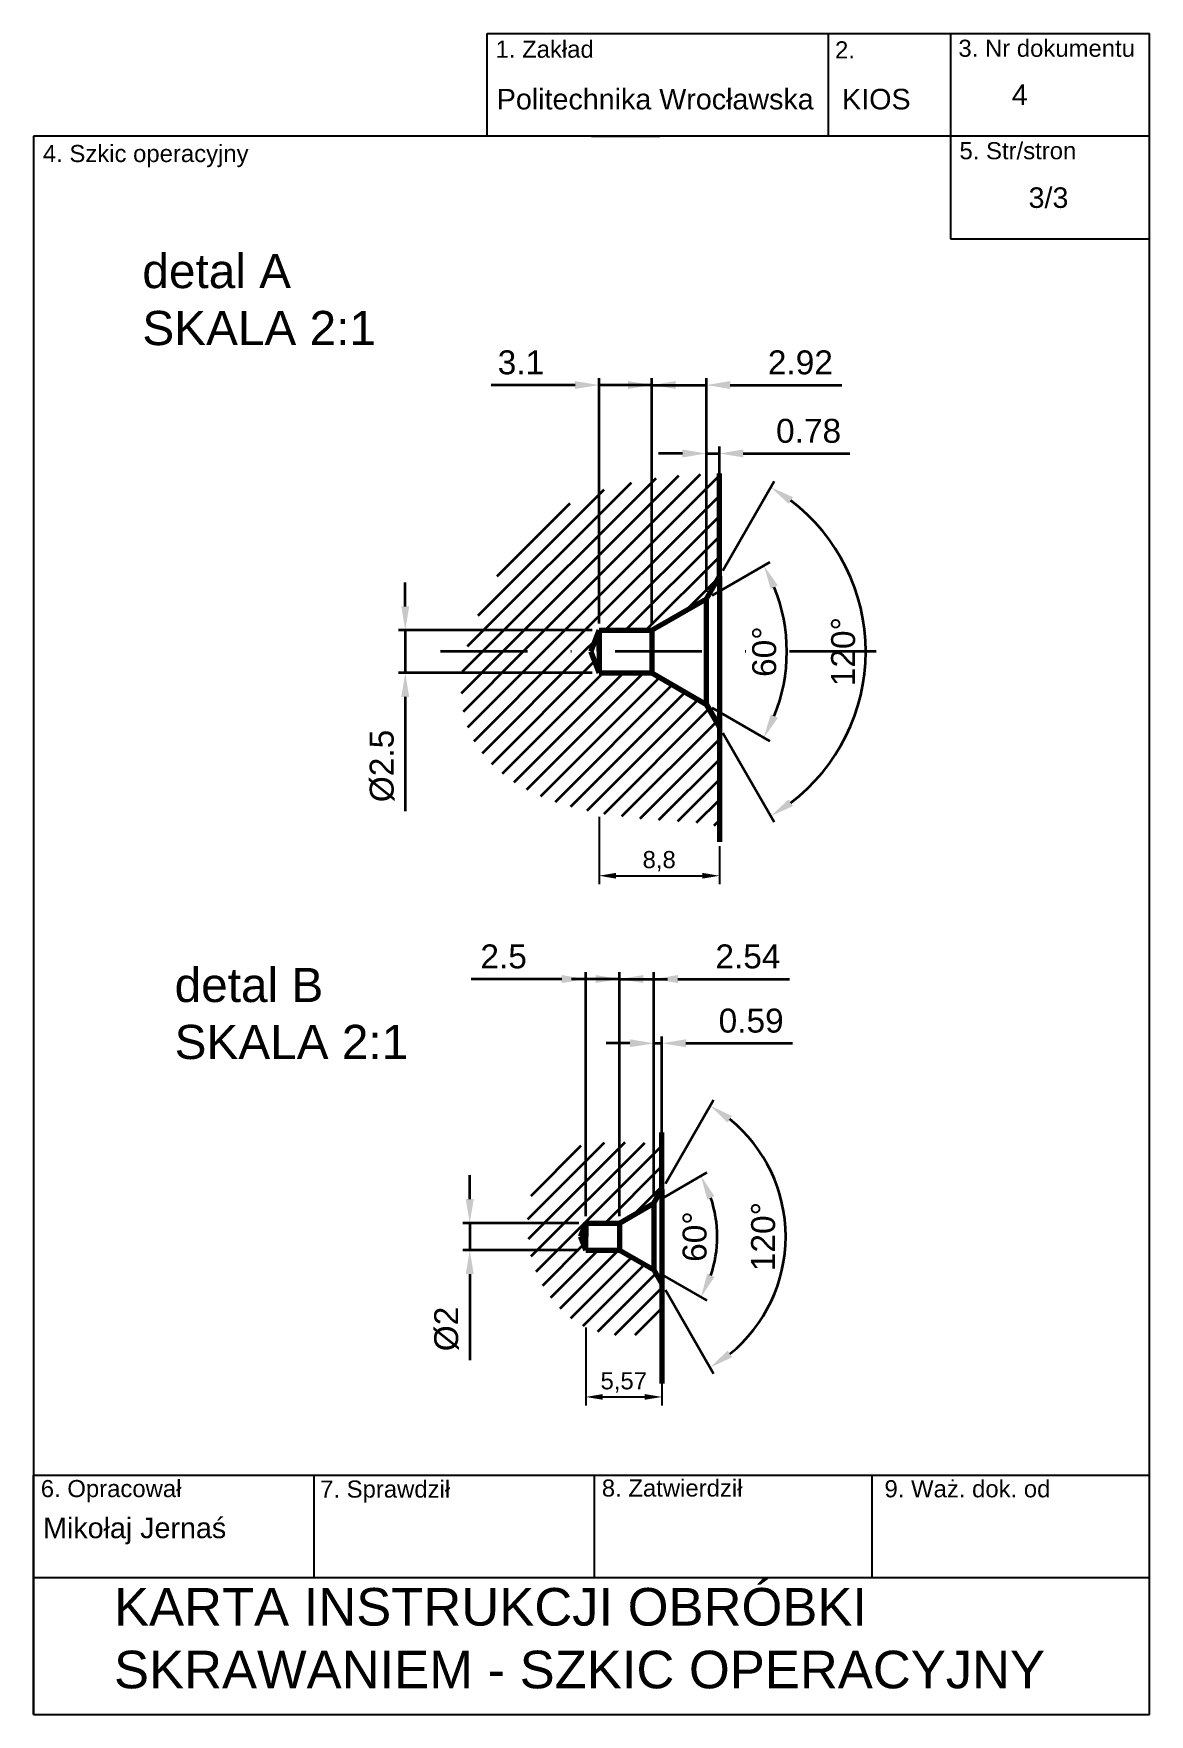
# Model space of a CAD drawing. Header units: millimetres. Extents: x 1335 to 6286, y 608 to 2939.
# Drawn here: x 2619.6 to 2782.8, y 1468.5 to 1714.3 of the extents above; entities that cross this region are included whole.
import ezdxf

# ---------------------------------------------------------------- set-up
doc = ezdxf.new("R2010")
doc.units = ezdxf.units.MM
doc.linetypes.add('DASHDOT', pattern=[25.4, 12.7, -6.35, 0, -6.35])
for name, color, linetype, lineweight in [('01.1 CIĄGŁA CIENKA', 255, 'Continuous', 35), ('01.2 CIĄGŁA GRUBA', 7, 'Continuous', 70), ('04.1 DŁ. K+K CIENKA', 255, 'DASHDOT', 35)]:
    doc.layers.add(name, color=color, linetype=linetype, lineweight=lineweight)
doc.layers.add('Default', color=7, linetype='Continuous')
doc.styles.get("Standard").update_dxf_attribs({"font": 'arial.ttf'})
doc.dimstyles.new('AM_ISO', dxfattribs={"dimscale": 100, "dimtxt": 3.5, "dimasz": 3.5, "dimexe": 1, "dimexo": 1, "dimgap": 1.5, "dimtad": 1, "dimdsep": 46, "dimtxsty": 'Standard', "dimcen": 0, "dimclrd": 256, "dimclre": 256, "dimclrt": 2, "dimadec": 0, "dimazin": 2, "dimtp": 0.1, "dimtm": 0.1, "dimtfac": 0.71, "dimtmove": 0, "dimatfit": 3, "dimfxl": 1, "dimlwd": -1, "dimlwe": -1, "dimarcsym": 1})
doc.dimstyles.new('AM_ISO$0', dxfattribs={"dimscale": 100, "dimtxt": 3.5, "dimasz": 3.5, "dimexe": 1, "dimexo": 1, "dimgap": 1.5, "dimtad": 1, "dimdsep": 46, "dimtxsty": 'Standard', "dimcen": 0, "dimclrd": 256, "dimclre": 256, "dimclrt": 2, "dimadec": 0, "dimazin": 2, "dimtp": 0.1, "dimtm": 0.1, "dimtfac": 0.71, "dimtmove": 0, "dimatfit": 3, "dimfxl": 1, "dimlwd": -1, "dimlwe": -1, "dimarcsym": 1})
doc.dimstyles.new('ISO-25$0', dxfattribs={"dimtxt": 2.5, "dimasz": 2.5, "dimexe": 1.25, "dimexo": 0.625, "dimtad": 1, "dimtxsty": 'Standard', "dimcen": 2.5, "dimadec": 0, "dimazin": 0, "dimtfac": 1, "dimtmove": 0, "dimatfit": 3, "dimfxl": 1, "dimarcsym": 0})
pattern_1 = [(45, (3162.235, 1031.0874), (-1.481742, 1.481742), [])]

# ---------------------------------------------------------------- blocks, each defined once
blk = doc.blocks.new('*D224')
at = {"layer": '01.1 CIĄGŁA CIENKA', "linetype": 'ByBlock', "transparency": 16777216}
for p, q in [((2673.94, 1630.54), (2673.94, 1634.04)), ((2701.28, 1627.04), (2672.94, 1627.04)), ((2673.94, 1627.04), (2673.94, 1620.8)), ((2701.28, 1620.8), (2672.94, 1620.8)), ((2673.94, 1617.3), (2673.94, 1600.6))]:
    blk.add_line(p, q, dxfattribs=at)
at = {"layer": '01.1 CIĄGŁA CIENKA', "transparency": 16777216}
for points in [[(2673.36, 1630.54), (2674.52, 1630.54), (2673.94, 1627.04)], [(2673.36, 1617.3), (2674.52, 1617.3), (2673.94, 1620.8)]]:
    blk.add_solid(points, dxfattribs=at)
at = {"layer": 'Defpoints', "color": 0, "transparency": 16777216}
for p in [(2702.28, 1627.04), (2673.94, 1620.8), (2702.28, 1620.8)]:
    blk.add_point(p, dxfattribs=at)
at = {"layer": '01.1 CIĄGŁA CIENKA', "color": 2, "transparency": 16777216, "insert": (2670.56, 1607.2), "char_height": 3.5, "attachment_point": 5, "rotation": 90}
blk.add_mtext('%%C2.5', dxfattribs=at)
blk = doc.blocks.new('*D225')
at = {"layer": '01.1 CIĄGŁA CIENKA', "linetype": 'ByBlock', "transparency": 16777216}
for p, q in [((2698.78, 1662.91), (2686.52, 1662.91)), ((2702.28, 1628.04), (2702.28, 1663.91)), ((2710, 1662.91), (2702.28, 1662.91)), ((2710, 1628.04), (2710, 1663.91)), ((2713.5, 1662.91), (2717, 1662.91))]:
    blk.add_line(p, q, dxfattribs=at)
at = {"layer": '01.1 CIĄGŁA CIENKA', "transparency": 16777216}
for points in [[(2698.78, 1663.49), (2698.78, 1662.33), (2702.28, 1662.91)], [(2713.5, 1663.49), (2713.5, 1662.33), (2710, 1662.91)]]:
    blk.add_solid(points, dxfattribs=at)
at = {"layer": 'Defpoints', "color": 0, "transparency": 16777216}
for p in [(2710, 1662.91), (2702.28, 1627.04), (2710, 1627.04)]:
    blk.add_point(p, dxfattribs=at)
at = {"layer": '01.1 CIĄGŁA CIENKA', "color": 2, "transparency": 16777216, "insert": (2690.86, 1666.2), "char_height": 3.5, "attachment_point": 5}
blk.add_mtext('3.1', dxfattribs=at)
blk = doc.blocks.new('*D223')
at = {"layer": '01.1 CIĄGŁA CIENKA', "linetype": 'ByBlock', "transparency": 16777216}
for p, q in [((2706.5, 1662.91), (2703, 1662.91)), ((2710, 1628.04), (2710, 1663.91)), ((2710, 1662.91), (2717.98, 1662.91)), ((2717.98, 1632.65), (2717.98, 1663.91)), ((2721.48, 1662.91), (2737.79, 1662.91))]:
    blk.add_line(p, q, dxfattribs=at)
at = {"layer": '01.1 CIĄGŁA CIENKA', "transparency": 16777216}
for points in [[(2706.5, 1663.49), (2706.5, 1662.33), (2710, 1662.91)], [(2721.48, 1663.49), (2721.48, 1662.33), (2717.98, 1662.91)]]:
    blk.add_solid(points, dxfattribs=at)
at = {"layer": 'Defpoints', "color": 0, "transparency": 16777216}
for p in [(2717.98, 1662.91), (2717.98, 1631.65), (2710, 1627.04)]:
    blk.add_point(p, dxfattribs=at)
at = {"layer": '01.1 CIĄGŁA CIENKA', "color": 2, "transparency": 16777216, "insert": (2731.73, 1666.2), "char_height": 3.5, "attachment_point": 5}
blk.add_mtext('2.92', dxfattribs=at)
blk = doc.blocks.new('*D226')
at = {"layer": '01.1 CIĄGŁA CIENKA', "linetype": 'ByBlock', "transparency": 16777216}
for p, q in [((2714.48, 1652.9), (2710.98, 1652.9)), ((2717.98, 1632.65), (2717.98, 1653.9)), ((2717.98, 1652.9), (2719.88, 1652.9)), ((2719.88, 1632.65), (2719.88, 1653.9)), ((2723.38, 1652.9), (2738.98, 1652.9))]:
    blk.add_line(p, q, dxfattribs=at)
at = {"layer": '01.1 CIĄGŁA CIENKA', "transparency": 16777216}
for points in [[(2714.48, 1653.48), (2714.48, 1652.32), (2717.98, 1652.9)], [(2723.38, 1653.48), (2723.38, 1652.32), (2719.88, 1652.9)]]:
    blk.add_solid(points, dxfattribs=at)
at = {"layer": 'Defpoints', "color": 0, "transparency": 16777216}
for p in [(2719.88, 1652.9), (2717.98, 1631.65), (2719.88, 1631.65)]:
    blk.add_point(p, dxfattribs=at)
at = {"layer": '01.1 CIĄGŁA CIENKA', "color": 2, "transparency": 16777216, "insert": (2732.93, 1656.19), "char_height": 3.5, "attachment_point": 5}
blk.add_mtext('0.78', dxfattribs=at)
blk = doc.blocks.new('*D227')
at = {"layer": '01.1 CIĄGŁA CIENKA', "linetype": 'ByBlock', "transparency": 16777216}
for p, q in [((2718.85, 1632.15), (2727.25, 1637)), ((2718.85, 1615.69), (2727.25, 1610.85))]:
    blk.add_line(p, q, dxfattribs=at)
blk.add_arc((2704.6, 1623.92), 25.15, 337.98, 22.02, dxfattribs=at)
at = {"layer": '01.1 CIĄGŁA CIENKA', "transparency": 16777216}
for points in [[(2727.39, 1633.09), (2728.44, 1633.61), (2726.38, 1636.5)], [(2728.44, 1614.23), (2727.39, 1614.75), (2726.38, 1611.35)]]:
    blk.add_solid(points, dxfattribs=at)
at = {"layer": 'Defpoints', "color": 0, "transparency": 16777216}
for p in [(2717.98, 1631.65), (2710, 1627.04), (2710, 1620.8), (2729.37, 1619.55), (2717.98, 1616.19)]:
    blk.add_point(p, dxfattribs=at)
at = {"layer": '01.1 CIĄGŁA CIENKA', "color": 2, "transparency": 16777216, "insert": (2726.46, 1623.92), "char_height": 3.5, "attachment_point": 5, "rotation": 90}
blk.add_mtext('60°', dxfattribs=at)
blk = doc.blocks.new('*D228')
at = {"layer": '01.1 CIĄGŁA CIENKA', "linetype": 'ByBlock', "transparency": 16777216}
for p, q in [((2720.38, 1635.8), (2727.9, 1648.83)), ((2720.38, 1612.04), (2727.9, 1599.01))]:
    blk.add_line(p, q, dxfattribs=at)
blk.add_arc((2713.52, 1623.92), 27.77, 307.2269, 52.7731, dxfattribs=at)
at = {"layer": '01.1 CIĄGŁA CIENKA', "transparency": 16777216}
for points in [[(2730, 1645.54), (2730.64, 1646.52), (2727.4, 1647.97)], [(2730.64, 1601.33), (2730, 1602.3), (2727.4, 1599.87)]]:
    blk.add_solid(points, dxfattribs=at)
at = {"layer": 'Defpoints', "color": 0, "transparency": 16777216}
for p in [(2719.88, 1634.94), (2717.98, 1631.65), (2717.98, 1616.19), (2719.88, 1612.9), (2739.61, 1614.42)]:
    blk.add_point(p, dxfattribs=at)
at = {"layer": '01.1 CIĄGŁA CIENKA', "color": 2, "transparency": 16777216, "insert": (2738, 1623.92), "char_height": 3.5, "attachment_point": 5, "rotation": 90}
blk.add_mtext('120°', dxfattribs=at)
blk = doc.blocks.new('*D229')
at = {"layer": '01.1 CIĄGŁA CIENKA', "linetype": 'ByBlock', "transparency": 16777216}
for p, q in [((2683.37, 1543.86), (2683.37, 1547.36)), ((2699.33, 1540.36), (2682.37, 1540.36)), ((2683.37, 1540.36), (2683.37, 1536.4)), ((2699.33, 1536.4), (2682.37, 1536.4)), ((2683.37, 1532.9), (2683.37, 1520.33))]:
    blk.add_line(p, q, dxfattribs=at)
at = {"layer": '01.1 CIĄGŁA CIENKA', "transparency": 16777216}
for points in [[(2682.79, 1543.86), (2683.96, 1543.86), (2683.37, 1540.36)], [(2682.79, 1532.9), (2683.96, 1532.9), (2683.37, 1536.4)]]:
    blk.add_solid(points, dxfattribs=at)
at = {"layer": 'Defpoints', "color": 0, "transparency": 16777216}
for p in [(2700.33, 1540.36), (2683.37, 1536.4), (2700.33, 1536.4)]:
    blk.add_point(p, dxfattribs=at)
at = {"layer": '01.1 CIĄGŁA CIENKA', "color": 2, "transparency": 16777216, "insert": (2679.99, 1524.87), "char_height": 3.5, "attachment_point": 5, "rotation": 90}
blk.add_mtext('%%C2', dxfattribs=at)
blk = doc.blocks.new('*D230')
at = {"layer": '01.1 CIĄGŁA CIENKA', "linetype": 'ByBlock', "transparency": 16777216}
for p, q in [((2696.83, 1576.04), (2683.6, 1576.04)), ((2700.33, 1541.36), (2700.33, 1577.04)), ((2705.28, 1576.04), (2700.33, 1576.04)), ((2705.28, 1541.36), (2705.28, 1577.04)), ((2708.78, 1576.04), (2712.28, 1576.04))]:
    blk.add_line(p, q, dxfattribs=at)
at = {"layer": '01.1 CIĄGŁA CIENKA', "transparency": 16777216}
for points in [[(2696.83, 1576.63), (2696.83, 1575.46), (2700.33, 1576.04)], [(2708.78, 1576.63), (2708.78, 1575.46), (2705.28, 1576.04)]]:
    blk.add_solid(points, dxfattribs=at)
at = {"layer": 'Defpoints', "color": 0, "transparency": 16777216}
for p in [(2700.33, 1576.04), (2700.33, 1540.36), (2705.28, 1540.36)]:
    blk.add_point(p, dxfattribs=at)
at = {"layer": '01.1 CIĄGŁA CIENKA', "color": 2, "transparency": 16777216, "insert": (2688.33, 1579.33), "char_height": 3.5, "attachment_point": 5}
blk.add_mtext('2.5', dxfattribs=at)
blk = doc.blocks.new('*D231')
at = {"layer": '01.1 CIĄGŁA CIENKA', "linetype": 'ByBlock', "transparency": 16777216}
for p, q in [((2701.78, 1576.04), (2698.28, 1576.04)), ((2705.28, 1541.36), (2705.28, 1577.04)), ((2705.28, 1576.04), (2710.31, 1576.04)), ((2710.31, 1544.26), (2710.31, 1577.04)), ((2713.81, 1576.04), (2730.13, 1576.04))]:
    blk.add_line(p, q, dxfattribs=at)
at = {"layer": '01.1 CIĄGŁA CIENKA', "transparency": 16777216}
for points in [[(2701.78, 1576.63), (2701.78, 1575.46), (2705.28, 1576.04)], [(2713.81, 1576.63), (2713.81, 1575.46), (2710.31, 1576.04)]]:
    blk.add_solid(points, dxfattribs=at)
at = {"layer": 'Defpoints', "color": 0, "transparency": 16777216}
for p in [(2710.31, 1576.04), (2710.31, 1543.26), (2705.28, 1540.36)]:
    blk.add_point(p, dxfattribs=at)
at = {"layer": '01.1 CIĄGŁA CIENKA', "color": 2, "transparency": 16777216, "insert": (2724.06, 1579.33), "char_height": 3.5, "attachment_point": 5}
blk.add_mtext('2.54', dxfattribs=at)
blk = doc.blocks.new('*D232')
at = {"layer": '01.1 CIĄGŁA CIENKA', "linetype": 'ByBlock', "transparency": 16777216}
for p, q in [((2706.81, 1566.65), (2703.31, 1566.65)), ((2710.31, 1544.26), (2710.31, 1567.65)), ((2710.31, 1566.65), (2711.48, 1566.65)), ((2711.48, 1546.29), (2711.48, 1567.65)), ((2714.98, 1566.65), (2730.58, 1566.65))]:
    blk.add_line(p, q, dxfattribs=at)
at = {"layer": '01.1 CIĄGŁA CIENKA', "transparency": 16777216}
for points in [[(2706.81, 1567.23), (2706.81, 1566.07), (2710.31, 1566.65)], [(2714.98, 1567.23), (2714.98, 1566.07), (2711.48, 1566.65)]]:
    blk.add_solid(points, dxfattribs=at)
at = {"layer": 'Defpoints', "color": 0, "transparency": 16777216}
for p in [(2711.48, 1566.65), (2711.48, 1545.29), (2710.31, 1543.26)]:
    blk.add_point(p, dxfattribs=at)
at = {"layer": '01.1 CIĄGŁA CIENKA', "color": 2, "transparency": 16777216, "insert": (2724.53, 1569.94), "char_height": 3.5, "attachment_point": 5}
blk.add_mtext('0.59', dxfattribs=at)
blk = doc.blocks.new('*D233')
at = {"layer": '01.1 CIĄGŁA CIENKA', "linetype": 'ByBlock', "transparency": 16777216}
for p, q in [((2711.98, 1546.15), (2719.04, 1558.38)), ((2711.98, 1530.61), (2719.04, 1518.37))]:
    blk.add_line(p, q, dxfattribs=at)
blk.add_arc((2707.49, 1538.38), 22.1, 309.0839, 50.9161, dxfattribs=at)
at = {"layer": '01.1 CIĄGŁA CIENKA', "transparency": 16777216}
for points in [[(2721.09, 1555.05), (2721.75, 1556.01), (2718.54, 1557.52)], [(2721.75, 1520.74), (2721.09, 1521.71), (2718.54, 1519.24)]]:
    blk.add_solid(points, dxfattribs=at)
at = {"layer": 'Defpoints', "color": 0, "transparency": 16777216}
for p in [(2711.48, 1545.29), (2710.31, 1543.26), (2710.31, 1533.5), (2711.48, 1531.47), (2728.26, 1530.82)]:
    blk.add_point(p, dxfattribs=at)
at = {"layer": '01.1 CIĄGŁA CIENKA', "color": 2, "transparency": 16777216, "insert": (2726.3, 1538.38), "char_height": 3.5, "attachment_point": 5, "rotation": 90}
blk.add_mtext('120°', dxfattribs=at)
blk = doc.blocks.new('*D234')
at = {"layer": '01.1 CIĄGŁA CIENKA', "linetype": 'ByBlock', "transparency": 16777216}
for p, q in [((2711.17, 1543.76), (2718.06, 1547.74)), ((2711.17, 1533), (2718.06, 1529.02))]:
    blk.add_line(p, q, dxfattribs=at)
blk.add_arc((2701.85, 1538.38), 17.72, 341.3378, 18.6622, dxfattribs=at)
at = {"layer": '01.1 CIĄGŁA CIENKA', "transparency": 16777216}
for points in [[(2718.1, 1543.81), (2719.17, 1544.29), (2717.19, 1547.24)], [(2719.17, 1532.47), (2718.1, 1532.95), (2717.19, 1529.52)]]:
    blk.add_solid(points, dxfattribs=at)
at = {"layer": 'Defpoints', "color": 0, "transparency": 16777216}
for p in [(2710.31, 1543.26), (2705.28, 1540.36), (2705.28, 1536.4), (2719.3, 1535.3), (2710.31, 1533.5)]:
    blk.add_point(p, dxfattribs=at)
at = {"layer": '01.1 CIĄGŁA CIENKA', "color": 2, "transparency": 16777216, "insert": (2716.28, 1538.38), "char_height": 3.5, "attachment_point": 5, "rotation": 90}
blk.add_mtext('60°', dxfattribs=at)
blk = doc.blocks.new('*D235')
at = {"layer": '01.1 CIĄGŁA CIENKA', "color": 0, "lineweight": -2, "transparency": 16777216}
for p, q in [((2702.28, 1599.75), (2702.28, 1589.9)), ((2719.88, 1595.48), (2719.88, 1589.9)), ((2704.78, 1591.15), (2717.38, 1591.15))]:
    blk.add_line(p, q, dxfattribs=at)
at = {"layer": '01.1 CIĄGŁA CIENKA', "color": 0, "transparency": 16777216}
for points in [[(2704.78, 1591.57), (2704.78, 1590.73), (2702.28, 1591.15)], [(2717.38, 1591.57), (2717.38, 1590.73), (2719.88, 1591.15)]]:
    blk.add_solid(points, dxfattribs=at)
at = {"layer": 'Defpoints', "color": 0, "transparency": 16777216}
for p in [(2702.28, 1600.38), (2719.88, 1596.1), (2719.88, 1591.15)]:
    blk.add_point(p, dxfattribs=at)
at = {"layer": '01.1 CIĄGŁA CIENKA', "color": 0, "transparency": 16777216, "insert": (2711.08, 1593.28), "char_height": 2.5, "attachment_point": 5}
blk.add_mtext('8,8', dxfattribs=at)
blk = doc.blocks.new('*D236')
at = {"layer": '01.1 CIĄGŁA CIENKA', "color": 0, "lineweight": -2, "transparency": 16777216}
for p, q in [((2700.33, 1525.09), (2700.33, 1513.68)), ((2711.48, 1520.9), (2711.48, 1513.68)), ((2702.83, 1514.93), (2708.98, 1514.93))]:
    blk.add_line(p, q, dxfattribs=at)
at = {"layer": '01.1 CIĄGŁA CIENKA', "color": 0, "transparency": 16777216}
for points in [[(2702.83, 1515.35), (2702.83, 1514.52), (2700.33, 1514.93)], [(2708.98, 1515.35), (2708.98, 1514.52), (2711.48, 1514.93)]]:
    blk.add_solid(points, dxfattribs=at)
at = {"layer": 'Defpoints', "color": 0, "transparency": 16777216}
for p in [(2700.33, 1525.72), (2711.48, 1521.53), (2711.48, 1514.93)]:
    blk.add_point(p, dxfattribs=at)
at = {"layer": '01.1 CIĄGŁA CIENKA', "color": 0, "transparency": 16777216, "insert": (2705.9, 1517.06), "char_height": 2.5, "attachment_point": 5}
blk.add_mtext('5,57', dxfattribs=at)

msp = doc.modelspace()

# ---------------------------------------------------------------- hatches: boundary and pattern name
at = {"layer": '01.1 CIĄGŁA CIENKA'}
h = msp.add_hatch(dxfattribs=at)
h.set_pattern_fill('ANSI31', color=256, scale=0.66)
h.set_pattern_definition(pattern_1)
edge = h.paths.add_edge_path()
edge.add_spline(control_points=[(2719.882, 1649.969), (2697.385, 1649.551), (2688.036, 1637.953), (2683.666, 1627.239), (2682.869, 1623.92)], knot_values=[0, 0, 0, 0, 1, 1.494525, 1.494525, 1.494525, 1.494525], degree=3, periodic=0)
edge.add_line((2682.869, 1623.92), (2701.091, 1623.92))
edge.add_line((2701.091, 1623.92), (2702.279, 1627.039))
edge.add_line((2702.279, 1627.039), (2710.001, 1627.039))
edge.add_line((2710.001, 1627.039), (2717.981, 1631.646))
edge.add_line((2717.981, 1631.646), (2719.882, 1634.938))
edge.add_line((2719.882, 1634.938), (2719.882, 1649.969))
h = msp.add_hatch(dxfattribs=at)
h.set_pattern_fill('ANSI31', color=256, scale=0.66)
h.set_pattern_definition(pattern_1)
edge = h.paths.add_edge_path()
edge.add_line((2719.882, 1612.903), (2717.981, 1616.195))
edge.add_line((2717.981, 1616.195), (2710.001, 1620.802))
edge.add_line((2710.001, 1620.802), (2702.279, 1620.802))
edge.add_line((2702.279, 1620.802), (2701.091, 1623.92))
edge.add_line((2701.091, 1623.92), (2682.869, 1623.92))
edge.add_spline(control_points=[(2682.869, 1623.92), (2682.055, 1620.528), (2681.651, 1611.133), (2692.639, 1601.052), (2713.562, 1598.896), (2719.882, 1598.896), (2719.882, 1597.771)], knot_values=[1.494525, 1.494525, 1.494525, 1.494525, 2, 3, 4, 5, 5, 5, 5], degree=3, periodic=0)
edge.add_line((2719.882, 1597.771), (2719.882, 1612.903))
h = msp.add_hatch(dxfattribs=at)
h.set_pattern_fill('ANSI31', color=256, scale=0.66)
h.set_pattern_definition([(45, (3151.2225, 1031.2188), (-1.481742, 1.481742), [])])
edge = h.paths.add_edge_path()
edge.add_spline(control_points=[(2711.477, 1551.931), (2696.545, 1553.182), (2692.415, 1547.679), (2691.732, 1540.922), (2691.934, 1538.379)], knot_values=[0, 0, 0, 0, 1, 1.6694096, 1.6694096, 1.6694096, 1.6694096], degree=3, periodic=0)
edge.add_line((2691.934, 1538.379), (2699.575, 1538.379))
edge.add_line((2699.575, 1538.379), (2700.33, 1540.359))
edge.add_line((2700.33, 1540.359), (2705.28, 1540.359))
edge.add_line((2705.28, 1540.359), (2710.309, 1543.262))
edge.add_line((2710.309, 1543.262), (2711.477, 1545.286))
edge.add_line((2711.477, 1545.286), (2711.477, 1551.931))
edge = h.paths.add_edge_path()
edge.add_line((2710.309, 1533.495), (2705.28, 1536.399))
edge.add_line((2705.28, 1536.399), (2700.33, 1536.399))
edge.add_line((2700.33, 1536.399), (2699.575, 1538.379))
edge.add_line((2699.575, 1538.379), (2691.934, 1538.379))
edge.add_spline(control_points=[(2691.934, 1538.379), (2691.957, 1538.087), (2691.986, 1537.798), (2692.022, 1537.512)], knot_values=[1.6694096, 1.6694096, 1.6694096, 1.6694096, 1.7460951, 1.7460951, 1.7460951, 1.7460951], degree=3, periodic=0)
edge.add_spline(control_points=[(2692.022, 1537.512), (2692.083, 1537.02), (2692.162, 1536.537), (2692.258, 1536.065)], knot_values=[1.7460951, 1.7460951, 1.7460951, 1.7460951, 1.8775715, 1.8775715, 1.8775715, 1.8775715], degree=3, periodic=0)
edge.add_spline(control_points=[(2692.258, 1536.065), (2692.348, 1535.625), (2692.458, 1535.172), (2692.584, 1534.732), (2692.59, 1534.71)], knot_values=[1.8775715, 1.8775715, 1.8775715, 1.8775715, 2, 2.0063585, 2.0063585, 2.0063585, 2.0063585], degree=3, periodic=0)
edge.add_spline(control_points=[(2692.59, 1534.71), (2692.692, 1534.36), (2692.803, 1534.018), (2692.924, 1533.684)], knot_values=[2.0063585, 2.0063585, 2.0063585, 2.0063585, 2.1090685, 2.1090685, 2.1090685, 2.1090685], degree=3, periodic=0)
edge.add_spline(control_points=[(2692.924, 1533.684), (2693.108, 1533.176), (2693.314, 1532.687), (2693.538, 1532.217)], knot_values=[2.1090685, 2.1090685, 2.1090685, 2.1090685, 2.2653797, 2.2653797, 2.2653797, 2.2653797], degree=3, periodic=0)
edge.add_spline(control_points=[(2693.538, 1532.217), (2693.688, 1531.901), (2693.848, 1531.593), (2694.014, 1531.295)], knot_values=[2.2653797, 2.2653797, 2.2653797, 2.2653797, 2.3706882, 2.3706882, 2.3706882, 2.3706882], degree=3, periodic=0)
edge.add_spline(control_points=[(2694.014, 1531.295), (2694.222, 1530.923), (2694.441, 1530.564), (2694.669, 1530.22)], knot_values=[2.3706882, 2.3706882, 2.3706882, 2.3706882, 2.5020572, 2.5020572, 2.5020572, 2.5020572], degree=3, periodic=0)
edge.add_spline(control_points=[(2694.669, 1530.22), (2694.893, 1529.882), (2695.127, 1529.558), (2695.368, 1529.248)], knot_values=[2.5020572, 2.5020572, 2.5020572, 2.5020572, 2.6310456, 2.6310456, 2.6310456, 2.6310456], degree=3, periodic=0)
edge.add_spline(control_points=[(2695.368, 1529.248), (2695.559, 1529.001), (2695.756, 1528.763), (2695.956, 1528.533)], knot_values=[2.6310456, 2.6310456, 2.6310456, 2.6310456, 2.7338175, 2.7338175, 2.7338175, 2.7338175], degree=3, periodic=0)
edge.add_spline(control_points=[(2695.956, 1528.533), (2696.261, 1528.184), (2696.574, 1527.856), (2696.892, 1527.549)], knot_values=[2.7338175, 2.7338175, 2.7338175, 2.7338175, 2.8901907, 2.8901907, 2.8901907, 2.8901907], degree=3, periodic=0)
edge.add_spline(control_points=[(2696.892, 1527.549), (2697.107, 1527.342), (2697.324, 1527.145), (2697.542, 1526.957)], knot_values=[2.8901907, 2.8901907, 2.8901907, 2.8901907, 2.995541, 2.995541, 2.995541, 2.995541], degree=3, periodic=0)
edge.add_spline(control_points=[(2697.542, 1526.957), (2697.551, 1526.949), (2697.82, 1526.719), (2698.09, 1526.504), (2698.355, 1526.309)], knot_values=[2.995541, 2.995541, 2.995541, 2.995541, 3, 3.125, 3.125, 3.125, 3.125], degree=3, periodic=0)
edge.add_spline(control_points=[(2698.355, 1526.309), (2698.549, 1526.166), (2698.745, 1526.03), (2698.944, 1525.901)], knot_values=[3.125, 3.125, 3.125, 3.125, 3.2168868, 3.2168868, 3.2168868, 3.2168868], degree=3, periodic=0)
edge.add_spline(control_points=[(2698.944, 1525.901), (2699.113, 1525.791), (2699.283, 1525.686), (2699.456, 1525.586)], knot_values=[3.2168868, 3.2168868, 3.2168868, 3.2168868, 3.2952096, 3.2952096, 3.2952096, 3.2952096], degree=3, periodic=0)
edge.add_spline(control_points=[(2699.456, 1525.586), (2699.685, 1525.453), (2699.917, 1525.33), (2700.154, 1525.214)], knot_values=[3.2952096, 3.2952096, 3.2952096, 3.2952096, 3.3991306, 3.3991306, 3.3991306, 3.3991306], degree=3, periodic=0)
edge.add_spline(control_points=[(2700.154, 1525.214), (2700.331, 1525.128), (2700.511, 1525.046), (2700.694, 1524.969)], knot_values=[3.3991306, 3.3991306, 3.3991306, 3.3991306, 3.4772321, 3.4772321, 3.4772321, 3.4772321], degree=3, periodic=0)
edge.add_spline(control_points=[(2700.694, 1524.969), (2700.937, 1524.866), (2701.185, 1524.771), (2701.438, 1524.685)], knot_values=[3.4772321, 3.4772321, 3.4772321, 3.4772321, 3.5812862, 3.5812862, 3.5812862, 3.5812862], degree=3, periodic=0)
edge.add_spline(control_points=[(2701.438, 1524.685), (2701.629, 1524.62), (2701.822, 1524.56), (2702.018, 1524.504)], knot_values=[3.5812862, 3.5812862, 3.5812862, 3.5812862, 3.6594092, 3.6594092, 3.6594092, 3.6594092], degree=3, periodic=0)
edge.add_spline(control_points=[(2702.018, 1524.504), (2702.249, 1524.438), (2702.484, 1524.379), (2702.724, 1524.326)], knot_values=[3.6594092, 3.6594092, 3.6594092, 3.6594092, 3.7510283, 3.7510283, 3.7510283, 3.7510283], degree=3, periodic=0)
edge.add_spline(control_points=[(2702.724, 1524.326), (2703.063, 1524.25), (2703.413, 1524.187), (2703.774, 1524.135)], knot_values=[3.7510283, 3.7510283, 3.7510283, 3.7510283, 3.8806449, 3.8806449, 3.8806449, 3.8806449], degree=3, periodic=0)
edge.add_spline(control_points=[(2703.774, 1524.135), (2704.065, 1524.093), (2704.363, 1524.058), (2704.67, 1524.031)], knot_values=[3.8806449, 3.8806449, 3.8806449, 3.8806449, 3.9851096, 3.9851096, 3.9851096, 3.9851096], degree=3, periodic=0)
edge.add_spline(control_points=[(2704.67, 1524.031), (2704.714, 1524.027), (2705.181, 1523.987), (2705.667, 1523.964), (2706.109, 1523.96)], knot_values=[3.9851096, 3.9851096, 3.9851096, 3.9851096, 4, 4.1435607, 4.1435607, 4.1435607, 4.1435607], degree=3, periodic=0)
edge.add_spline(control_points=[(2706.109, 1523.96), (2706.424, 1523.957), (2706.739, 1523.962), (2707.051, 1523.976)], knot_values=[4.1435607, 4.1435607, 4.1435607, 4.1435607, 4.245403, 4.245403, 4.245403, 4.245403], degree=3, periodic=0)
edge.add_spline(control_points=[(2707.051, 1523.976), (2707.447, 1523.995), (2707.838, 1524.029), (2708.214, 1524.081)], knot_values=[4.245403, 4.245403, 4.245403, 4.245403, 4.375, 4.375, 4.375, 4.375], degree=3, periodic=0)
edge.add_spline(control_points=[(2708.214, 1524.081), (2708.403, 1524.107), (2708.589, 1524.137), (2708.77, 1524.173)], knot_values=[4.375, 4.375, 4.375, 4.375, 4.440417, 4.440417, 4.440417, 4.440417], degree=3, periodic=0)
edge.add_spline(control_points=[(2708.77, 1524.173), (2708.915, 1524.201), (2709.057, 1524.233), (2709.195, 1524.267)], knot_values=[4.440417, 4.440417, 4.440417, 4.440417, 4.4931065, 4.4931065, 4.4931065, 4.4931065], degree=3, periodic=0)
edge.add_spline(control_points=[(2709.195, 1524.267), (2709.347, 1524.306), (2709.494, 1524.348), (2709.635, 1524.394)], knot_values=[4.4931065, 4.4931065, 4.4931065, 4.4931065, 4.5511487, 4.5511487, 4.5511487, 4.5511487], degree=3, periodic=0)
edge.add_spline(control_points=[(2709.635, 1524.394), (2709.763, 1524.436), (2709.886, 1524.481), (2710.003, 1524.53)], knot_values=[4.5511487, 4.5511487, 4.5511487, 4.5511487, 4.6035088, 4.6035088, 4.6035088, 4.6035088], degree=3, periodic=0)
edge.add_spline(control_points=[(2710.003, 1524.53), (2710.09, 1524.566), (2710.173, 1524.604), (2710.254, 1524.644)], knot_values=[4.6035088, 4.6035088, 4.6035088, 4.6035088, 4.6420956, 4.6420956, 4.6420956, 4.6420956], degree=3, periodic=0)
edge.add_spline(control_points=[(2710.254, 1524.644), (2710.349, 1524.69), (2710.439, 1524.74), (2710.525, 1524.792)], knot_values=[4.6420956, 4.6420956, 4.6420956, 4.6420956, 4.6875002, 4.6875002, 4.6875002, 4.6875002], degree=3, periodic=0)
edge.add_spline(control_points=[(2710.525, 1524.792), (2710.568, 1524.819), (2710.61, 1524.846), (2710.651, 1524.874)], knot_values=[4.6875002, 4.6875002, 4.6875002, 4.6875002, 4.7104094, 4.7104094, 4.7104094, 4.7104094], degree=3, periodic=0)
edge.add_spline(control_points=[(2710.651, 1524.874), (2710.686, 1524.898), (2710.72, 1524.922), (2710.753, 1524.947)], knot_values=[4.7104094, 4.7104094, 4.7104094, 4.7104094, 4.7300518, 4.7300518, 4.7300518, 4.7300518], degree=3, periodic=0)
edge.add_spline(control_points=[(2710.753, 1524.947), (2710.796, 1524.98), (2710.838, 1525.014), (2710.878, 1525.049)], knot_values=[4.7300518, 4.7300518, 4.7300518, 4.7300518, 4.7559987, 4.7559987, 4.7559987, 4.7559987], degree=3, periodic=0)
edge.add_spline(control_points=[(2710.878, 1525.049), (2710.908, 1525.076), (2710.938, 1525.102), (2710.966, 1525.13)], knot_values=[4.7559987, 4.7559987, 4.7559987, 4.7559987, 4.775528, 4.775528, 4.775528, 4.775528], degree=3, periodic=0)
edge.add_spline(control_points=[(2710.966, 1525.13), (2711.004, 1525.166), (2711.039, 1525.204), (2711.073, 1525.243)], knot_values=[4.775528, 4.775528, 4.775528, 4.775528, 4.8016234, 4.8016234, 4.8016234, 4.8016234], degree=3, periodic=0)
edge.add_spline(control_points=[(2711.073, 1525.243), (2711.098, 1525.271), (2711.123, 1525.301), (2711.146, 1525.331)], knot_values=[4.8016234, 4.8016234, 4.8016234, 4.8016234, 4.8210428, 4.8210428, 4.8210428, 4.8210428], degree=3, periodic=0)
edge.add_spline(control_points=[(2711.146, 1525.331), (2711.173, 1525.366), (2711.198, 1525.401), (2711.222, 1525.438)], knot_values=[4.8210428, 4.8210428, 4.8210428, 4.8210428, 4.8437501, 4.8437501, 4.8437501, 4.8437501], degree=3, periodic=0)
edge.add_spline(control_points=[(2711.222, 1525.438), (2711.246, 1525.475), (2711.268, 1525.512), (2711.289, 1525.55)], knot_values=[4.8437501, 4.8437501, 4.8437501, 4.8437501, 4.8665947, 4.8665947, 4.8665947, 4.8665947], degree=3, periodic=0)
edge.add_spline(control_points=[(2711.289, 1525.55), (2711.307, 1525.583), (2711.324, 1525.617), (2711.339, 1525.651)], knot_values=[4.8665947, 4.8665947, 4.8665947, 4.8665947, 4.8862319, 4.8862319, 4.8862319, 4.8862319], degree=3, periodic=0)
edge.add_spline(control_points=[(2711.339, 1525.651), (2711.36, 1525.696), (2711.378, 1525.743), (2711.394, 1525.79)], knot_values=[4.8862319, 4.8862319, 4.8862319, 4.8862319, 4.9121815, 4.9121815, 4.9121815, 4.9121815], degree=3, periodic=0)
edge.add_spline(control_points=[(2711.394, 1525.79), (2711.406, 1525.825), (2711.417, 1525.862), (2711.427, 1525.898)], knot_values=[4.9121815, 4.9121815, 4.9121815, 4.9121815, 4.9317119, 4.9317119, 4.9317119, 4.9317119], degree=3, periodic=0)
edge.add_spline(control_points=[(2711.427, 1525.898), (2711.439, 1525.948), (2711.45, 1525.998), (2711.458, 1526.049)], knot_values=[4.9317119, 4.9317119, 4.9317119, 4.9317119, 4.9578014, 4.9578014, 4.9578014, 4.9578014], degree=3, periodic=0)
edge.add_spline(control_points=[(2711.458, 1526.049), (2711.464, 1526.088), (2711.468, 1526.127), (2711.471, 1526.166)], knot_values=[4.9578014, 4.9578014, 4.9578014, 4.9578014, 4.9772285, 4.9772285, 4.9772285, 4.9772285], degree=3, periodic=0)
edge.add_spline(control_points=[(2711.471, 1526.166), (2711.475, 1526.213), (2711.477, 1526.26), (2711.477, 1526.308)], knot_values=[4.9772285, 4.9772285, 4.9772285, 4.9772285, 5, 5, 5, 5], degree=3, periodic=0)
edge.add_line((2711.477, 1526.308), (2711.477, 1531.472))
edge.add_line((2711.477, 1531.472), (2710.309, 1533.495))

# ---------------------------------------------------------------- linework, layer by layer
at = {"layer": '01.2 CIĄGŁA GRUBA'}
for p, q in [((2719.882, 1634.938), (2719.882, 1649.969)), ((2717.981, 1631.646), (2719.882, 1634.938)), ((2719.882, 1634.938), (2719.882, 1612.903)), ((2710.001, 1627.039), (2717.981, 1631.646)), ((2717.981, 1616.195), (2717.981, 1631.646)), ((2701.091, 1623.92), (2702.279, 1627.039)), ((2702.279, 1623.92), (2702.279, 1627.039)), ((2702.279, 1627.039), (2710.001, 1627.039)), ((2702.279, 1627.039), (2702.279, 1620.802)), ((2710.001, 1627.039), (2710.001, 1620.802)), ((2702.279, 1620.802), (2701.091, 1623.92)), ((2702.279, 1623.92), (2702.279, 1620.802)), ((2702.279, 1620.802), (2710.001, 1620.802)), ((2710.001, 1620.802), (2717.981, 1616.195)), ((2717.981, 1616.195), (2719.882, 1612.903)), ((2719.882, 1612.903), (2717.981, 1616.195)), ((2719.882, 1612.903), (2719.882, 1596.101)), ((2711.477, 1545.286), (2711.477, 1553.583)), ((2710.309, 1543.262), (2711.477, 1545.286)), ((2711.477, 1545.286), (2711.477, 1531.472)), ((2705.28, 1540.359), (2710.309, 1543.262)), ((2710.309, 1543.262), (2710.309, 1533.495)), ((2699.575, 1538.379), (2700.33, 1540.359)), ((2700.33, 1540.359), (2705.28, 1540.359)), ((2700.33, 1540.359), (2700.33, 1538.379)), ((2705.28, 1540.359), (2705.28, 1536.399)), ((2699.575, 1538.379), (2700.33, 1536.399)), ((2700.33, 1536.399), (2700.33, 1538.379)), ((2700.33, 1536.399), (2705.28, 1536.399)), ((2705.28, 1536.399), (2710.309, 1533.495)), ((2710.309, 1533.495), (2711.477, 1531.472)), ((2711.477, 1531.472), (2711.477, 1516.919))]:
    msp.add_line(p, q, dxfattribs=at)
at = {"layer": '04.1 DŁ. K+K CIENKA'}
msp.add_line((2742.819, 1623.92), (2677.183, 1623.92), dxfattribs=at)
at = {"layer": 'Default'}
for p, q in [((2685.908, 1699.301), (2685.908, 1714.301)), ((2685.908, 1714.301), (2689.749, 1714.301)), ((2689.749, 1714.301), (2711.181, 1714.301)), ((2711.181, 1714.301), (2782.774, 1714.301)), ((2735.789, 1714.301), (2735.789, 1699.301)), ((2753.685, 1714.301), (2753.685, 1699.301)), ((2782.774, 1699.301), (2782.774, 1714.301)), ((2782.774, 1699.301), (2619.587, 1699.301)), ((2619.587, 1699.301), (2619.587, 1468.509)), ((2701.181, 1699.301), (2711.181, 1699.301)), ((2753.685, 1699.301), (2753.685, 1684.301)), ((2782.774, 1468.509), (2782.774, 1699.301)), ((2753.685, 1684.301), (2782.774, 1684.301)), ((2619.587, 1488.509), (2619.587, 1503.509)), ((2619.587, 1503.509), (2782.774, 1503.509)), ((2660.587, 1503.509), (2660.587, 1488.509)), ((2701.587, 1503.509), (2701.587, 1488.509)), ((2742.181, 1503.509), (2742.181, 1488.509)), ((2619.587, 1468.509), (2619.587, 1488.509)), ((2619.587, 1488.509), (2782.774, 1488.509)), ((2619.587, 1468.509), (2782.774, 1468.509))]:
    msp.add_line(p, q, dxfattribs=at)

# ---------------------------------------------------------------- texts
at = {"layer": '01.1 CIĄGŁA CIENKA', "char_height": 5, "attachment_point": 1}
for s, insert in [('detal A\\PSKALA 2:1', (2635.492, 1682.084)), ('detal B\\PSKALA 2:1', (2640.21, 1577.681))]:
    msp.add_mtext_dynamic_manual_height_columns(s, width=47.49804, gutter_width=12.5, heights=[0], dxfattribs=dict(at, insert=insert))
at = {"layer": 'Default', "attachment_point": 1}
for s, width, heights, insert, char_height in [('1. Zakład', 23.43622, [6.501], (2687.146, 1713.277), 2.5), ('2.', 23.43622, [6.501], (2736.801, 1713.177), 2.5), ('3. Nr dokumentu', 31.85449, [7.043], (2754.847, 1713.411), 2.5), ('Politechnika Wrocławska', 51.87466, [5.184], (2687.33, 1706.214), 3), ('KIOS', 51.87466, [5.184], (2737.837, 1706.221), 3), ('4', 51.87466, [5.184], (2762.652, 1706.864), 3), ('5. Str/stron', 31.85449, [7.043], (2755.002, 1698.427), 2.5), ('4. Szkic operacyjny', 31.85449, [7.043], (2620.943, 1698.018), 2.5), ('     3/3', 51.87466, [5.184], (2759.281, 1691.813), 3), ('6. Opracował', 23.43622, [6.501], (2620.636, 1502.782), 2.5), ('7. Sprawdził', 23.43622, [6.501], (2661.488, 1502.711), 2.5), ('8. Zatwierdził', 23.43622, [6.501], (2702.688, 1502.862), 2.5), ('9. Waż. dok. od', 26.11798, [4.671], (2744.034, 1502.752), 2.5), ('Mikołaj Jernaś', 51.87466, [5.184], (2620.972, 1497.277), 3), ('KARTA INSTRUKCJI OBRÓBKI SKRAWANIEM - SZKIC OPERACYJNY', 163.18648, [0], (2631.343, 1486.989), 5.5)]:
    msp.add_mtext_dynamic_manual_height_columns(s, width=width, gutter_width=12.5, heights=heights, dxfattribs=dict(at, insert=insert, char_height=char_height))

# ---------------------------------------------------------------- dimensions: what is measured, and where the dimension line sits
at = {"layer": '01.1 CIĄGŁA CIENKA'}
for base, p1, p2, text, picture, middle in [((2710.001, 1662.909), (2702.279, 1627.039), (2710.001, 1627.039), '3.1', '*D225', (2690.863, 1662.909)), ((2717.981, 1662.909), (2710.001, 1627.039), (2717.981, 1631.646), '2.92', '*D223', (2731.731, 1662.909)), ((2700.33, 1576.043), (2705.28, 1540.359), (2700.33, 1540.359), '2.5', '*D230', (2688.33, 1576.043)), ((2710.309, 1576.043), (2705.28, 1540.359), (2710.309, 1543.262), '2.54', '*D231', (2724.059, 1576.043))]:
    dim = msp.add_linear_dim(base=base, p1=p1, p2=p2, text=text, dimstyle='AM_ISO$0', override={"dimscale": 1, "dimtdec": 3}, dxfattribs=at)
    dim.commit()
    dim.dimension.update_dxf_attribs({"geometry": picture, "text_midpoint": middle, "dimtype": 160})
for base, p1, p2, text, picture, middle in [((2719.882, 1652.899), (2717.981, 1631.646), (2719.882, 1631.646), '0.78', '*D226', (2732.931, 1656.186)), ((2711.477, 1566.65), (2710.309, 1543.262), (2711.477, 1545.286), '0.59', '*D232', (2724.526, 1569.937))]:
    dim = msp.add_linear_dim(base=base, p1=p1, p2=p2, text=text, dimstyle='AM_ISO$0', override={"dimscale": 1, "dimtdec": 3}, dxfattribs=at)
    dim.commit()
    dim.dimension.update_dxf_attribs({"geometry": picture, "text_midpoint": middle})
for base, line1, line2, picture, middle in [((2739.613, 1614.423), ((2719.882, 1612.903), (2717.981, 1616.195)), ((2717.981, 1631.646), (2719.882, 1634.938)), '*D228', (2741.287, 1623.92)), ((2728.256, 1530.82), ((2710.309, 1533.495), (2711.477, 1531.472)), ((2710.309, 1543.262), (2711.477, 1545.286)), '*D233', (2729.588, 1538.379)), ((2719.297, 1535.302), ((2705.28, 1536.399), (2710.309, 1533.495)), ((2705.28, 1540.359), (2710.309, 1543.262)), '*D234', (2719.566, 1538.379))]:
    dim = msp.add_angular_dim_2l(base=base, line1=line1, line2=line2, dimstyle='AM_ISO', override={"dimscale": 1, "dimtdec": 3}, dxfattribs=at)
    dim.commit()
    dim.dimension.update_dxf_attribs({"geometry": picture, "text_midpoint": middle, "dimtype": 162})
dim = msp.add_angular_dim_2l(base=(2729.368, 1619.553), line1=((2710.001, 1620.802), (2717.981, 1616.195)), line2=((2710.001, 1627.039), (2717.981, 1631.646)), dimstyle='AM_ISO', override={"dimscale": 1, "dimtdec": 3}, dxfattribs=at)
dim.commit()
dim.dimension.update_dxf_attribs({"geometry": '*D227', "text_midpoint": (2726.463, 1623.92)})
for base, p1, p2, text, picture, middle in [((2673.941, 1620.802), (2702.279, 1627.039), (2702.279, 1620.802), '%%C2.5', '*D224', (2670.556, 1607.199)), ((2683.374, 1536.399), (2700.33, 1540.359), (2700.33, 1536.399), '%%C2', '*D229', (2679.989, 1524.865))]:
    dim = msp.add_linear_dim(base=base, p1=p1, p2=p2, angle=90, text=text, dimstyle='AM_ISO$0', override={"dimscale": 1, "dimtdec": 3}, dxfattribs=at)
    dim.commit()
    dim.dimension.update_dxf_attribs({"geometry": picture, "text_midpoint": middle})
for base, p1, p2, text, picture, middle in [((2719.882, 1591.149), (2702.279, 1600.378), (2719.882, 1596.101), '8,8', '*D235', (2711.08, 1593.276)), ((2711.477, 1514.934), (2700.33, 1525.719), (2711.477, 1521.528), '5,57', '*D236', (2705.903, 1517.056))]:
    dim = msp.add_linear_dim(base=base, p1=p1, p2=p2, text=text, dimstyle='ISO-25$0', dxfattribs=at)
    dim.commit()
    dim.dimension.update_dxf_attribs({"geometry": picture, "text_midpoint": middle})

doc.saveas('drawing.dxf')
